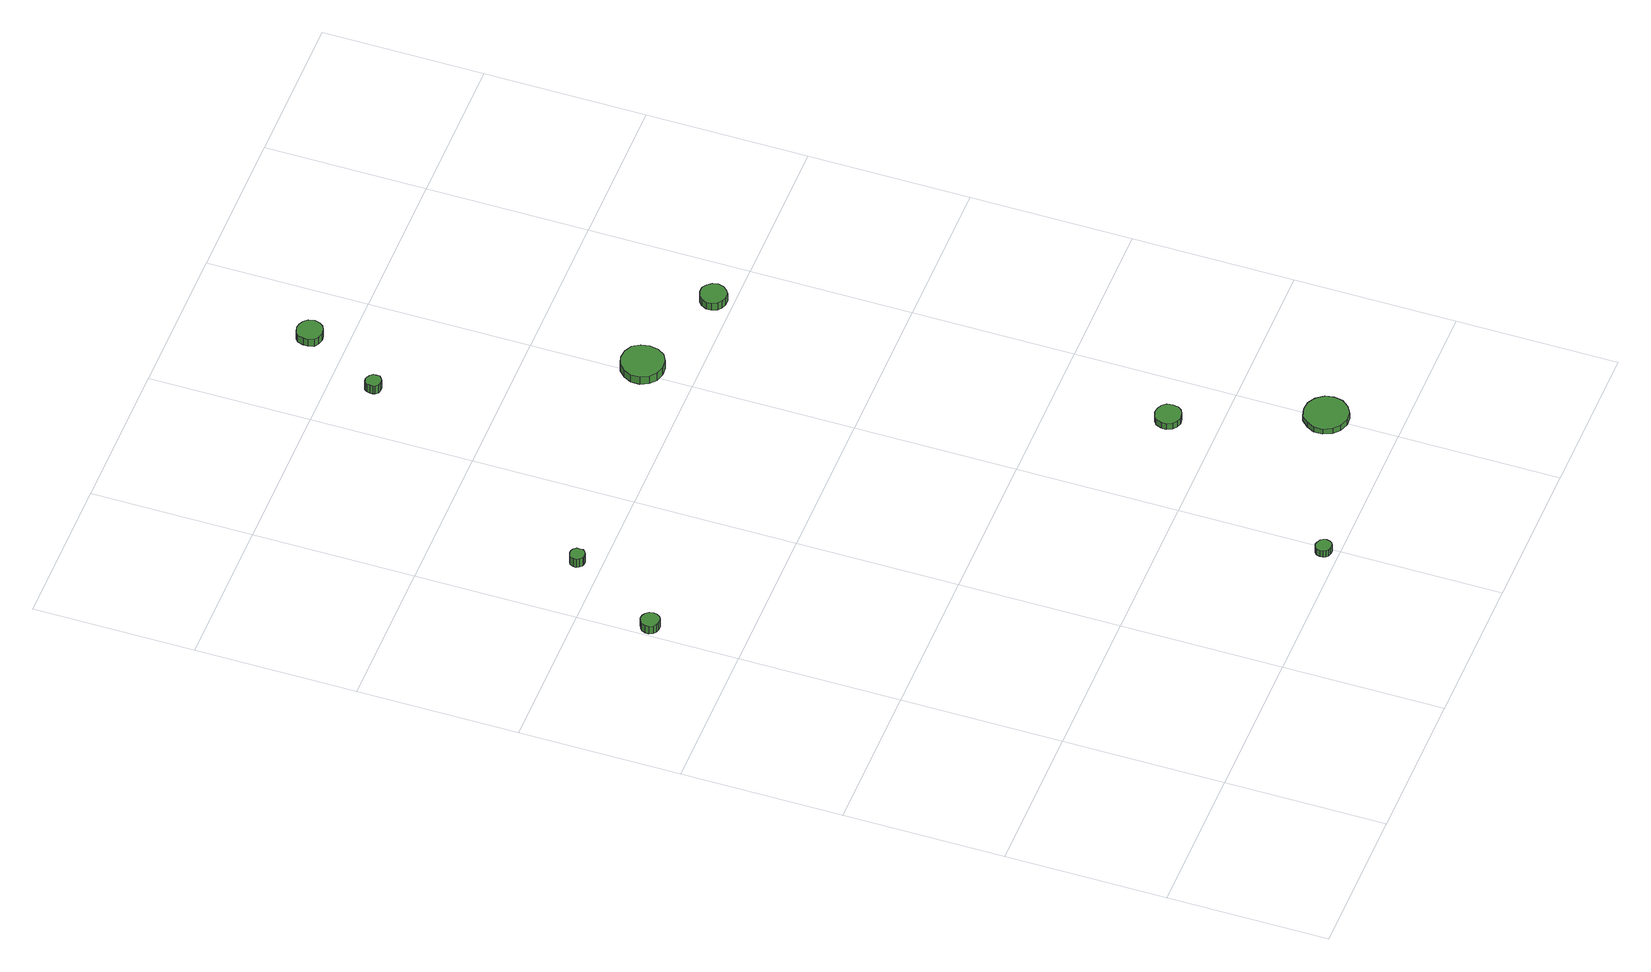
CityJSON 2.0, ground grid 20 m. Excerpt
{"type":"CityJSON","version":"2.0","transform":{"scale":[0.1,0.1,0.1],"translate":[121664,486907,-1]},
"CityObjects":{
"tree1":{"type":"SolitaryVegetationObject","attributes":{"function":"something"},"geometry":[{"type":"MultiSurface","lod":"1","boundaries":[[[0,1,2,3,4,5,6,7,8,9,10,11,12,13,14]],[[15,16,17,18,19,20,21,22,23,24,25,26,27,28,29]],[[0,29,28,1]],[[1,28,27,2]],[[2,27,26,3]],[[3,26,25,4]],[[4,25,24,5]],[[5,24,23,6]],[[6,23,22,7]],[[7,22,21,8]],[[8,21,20,9]],[[9,20,19,10]],[[10,19,18,11]],[[11,18,17,12]],[[12,17,16,13]],[[13,16,15,14]],[[14,15,29,0]]]}]},
"tree2":{"type":"SolitaryVegetationObject","attributes":{"function":"something"},"geometry":[{"type":"MultiSurface","lod":"1","boundaries":[[[30,31,32,33,34,35,36,37,38,39,40,41,42,43,44]],[[45,46,47,48,49,50,51,52,53,54,55,56,57,58,59]],[[30,59,58,31]],[[31,58,57,32]],[[32,57,56,33]],[[33,56,55,34]],[[34,55,54,35]],[[35,54,53,36]],[[36,53,52,37]],[[37,52,51,38]],[[38,51,50,39]],[[39,50,49,40]],[[40,49,48,41]],[[41,48,47,42]],[[42,47,46,43]],[[43,46,45,44]],[[44,45,59,30]]]}]},
"tree3":{"type":"SolitaryVegetationObject","attributes":{"function":"something"},"geometry":[{"type":"MultiSurface","lod":"1","boundaries":[[[60,61,62,63,64,65,66,67,68,69,70,71,72,73,74]],[[75,76,77,78,79,80,81,82,83,84,85,86,87,88,89]],[[60,89,88,61]],[[61,88,87,62]],[[62,87,86,63]],[[63,86,85,64]],[[64,85,84,65]],[[65,84,83,66]],[[66,83,82,67]],[[67,82,81,68]],[[68,81,80,69]],[[69,80,79,70]],[[70,79,78,71]],[[71,78,77,72]],[[72,77,76,73]],[[73,76,75,74]],[[74,75,89,60]]]}]},
"tree4":{"type":"SolitaryVegetationObject","attributes":{"function":"something"},"geometry":[{"type":"MultiSurface","lod":"1","boundaries":[[[90,91,92,93,94,95,96,97,98,99,100,101,102,103,104]],[[105,106,107,108,109,110,111,112,113,114,115,116,117,118,119]],[[90,119,118,91]],[[91,118,117,92]],[[92,117,116,93]],[[93,116,115,94]],[[94,115,114,95]],[[95,114,113,96]],[[96,113,112,97]],[[97,112,111,98]],[[98,111,110,99]],[[99,110,109,100]],[[100,109,108,101]],[[101,108,107,102]],[[102,107,106,103]],[[103,106,105,104]],[[104,105,119,90]]]}]},
"tree5":{"type":"SolitaryVegetationObject","attributes":{"function":"something"},"geometry":[{"type":"MultiSurface","lod":"1","boundaries":[[[120,121,122,123,124,125,126,127,128,129,130,131,132,133,134]],[[135,136,137,138,139,140,141,142,143,144,145,146,147,148,149]],[[120,149,148,121]],[[121,148,147,122]],[[122,147,146,123]],[[123,146,145,124]],[[124,145,144,125]],[[125,144,143,126]],[[126,143,142,127]],[[127,142,141,128]],[[128,141,140,129]],[[129,140,139,130]],[[130,139,138,131]],[[131,138,137,132]],[[132,137,136,133]],[[133,136,135,134]],[[134,135,149,120]]]}]},
"tree6":{"type":"SolitaryVegetationObject","attributes":{"function":"something"},"geometry":[{"type":"MultiSurface","lod":"1","boundaries":[[[150,151,152,153,154,155,156,157,158,159,160,161,162,163,164]],[[165,166,167,168,169,170,171,172,173,174,175,176,177,178,179]],[[150,179,178,151]],[[151,178,177,152]],[[152,177,176,153]],[[153,176,175,154]],[[154,175,174,155]],[[155,174,173,156]],[[156,173,172,157]],[[157,172,171,158]],[[158,171,170,159]],[[159,170,169,160]],[[160,169,168,161]],[[161,168,167,162]],[[162,167,166,163]],[[163,166,165,164]],[[164,165,179,150]]]}]},
"tree7":{"type":"SolitaryVegetationObject","attributes":{"function":"something"},"geometry":[{"type":"MultiSurface","lod":"1","boundaries":[[[180,181,182,183,184,185,186,187,188,189,190,191,192,193,194]],[[195,196,197,198,199,200,201,202,203,204,205,206,207,208,209]],[[180,209,208,181]],[[181,208,207,182]],[[182,207,206,183]],[[183,206,205,184]],[[184,205,204,185]],[[185,204,203,186]],[[186,203,202,187]],[[187,202,201,188]],[[188,201,200,189]],[[189,200,199,190]],[[190,199,198,191]],[[191,198,197,192]],[[192,197,196,193]],[[193,196,195,194]],[[194,195,209,180]]]}]},
"tree8":{"type":"SolitaryVegetationObject","attributes":{"function":"something"},"geometry":[{"type":"MultiSurface","lod":"1","boundaries":[[[210,211,212,213,214,215,216,217,218,219,220,221,222,223,224]],[[225,226,227,228,229,230,231,232,233,234,235,236,237,238,239]],[[210,239,238,211]],[[211,238,237,212]],[[212,237,236,213]],[[213,236,235,214]],[[214,235,234,215]],[[215,234,233,216]],[[216,233,232,217]],[[217,232,231,218]],[[218,231,230,219]],[[219,230,229,220]],[[220,229,228,221]],[[221,228,227,222]],[[222,227,226,223]],[[223,226,225,224]],[[224,225,239,210]]]}]},
"tree9":{"type":"SolitaryVegetationObject","attributes":{"function":"something"},"geometry":[{"type":"MultiSurface","lod":"1","boundaries":[[[240,241,242,243,244,245,246,247,248,249,250,251,252,253,254]],[[255,256,257,258,259,260,261,262,263,264,265,266,267,268,269]],[[240,269,268,241]],[[241,268,267,242]],[[242,267,266,243]],[[243,266,265,244]],[[244,265,264,245]],[[245,264,263,246]],[[246,263,262,247]],[[247,262,261,248]],[[248,261,260,249]],[[249,260,259,250]],[[250,259,258,251]],[[251,258,257,252]],[[252,257,256,253]],[[253,256,255,254]],[[254,255,269,240]]]}]}
},
"vertices":[
[26,714,18],[25,719,18],[22,723,18],[18,725,18],[13,726,18],[9,724,18],[5,721,18],[3,716,18],[3,712,18],[5,707,18],[9,704,18],[13,703,18],[18,703,18],[22,705,18],[25,709,18],[25,709,6],[22,705,6],[18,703,6],[13,703,6],[9,704,6],[5,707,6],[3,712,6],[3,716,6],[5,721,6],[9,724,6],[13,726,6],[18,725,6],[22,723,6],[25,719,6],[26,714,6],
[90,828,24],[90,832,24],[87,835,24],[84,837,24],[80,837,24],[77,836,24],[74,834,24],[72,830,24],[72,826,24],[74,823,24],[77,820,24],[80,819,24],[84,819,24],[87,821,24],[90,824,24],[90,824,11],[87,821,11],[84,819,11],[80,819,11],[77,820,11],[74,823,11],[72,826,11],[72,830,11],[74,834,11],[77,836,11],[80,837,11],[84,837,11],[87,835,11],[90,832,11],[90,828,11],
[403,18,17],[402,22,17],[400,25,17],[396,27,17],[392,28,17],[388,27,17],[385,24,17],[384,20,17],[384,16,17],[385,13,17],[388,10,17],[392,9,17],[396,9,17],[400,11,17],[402,14,17],[402,14,7],[400,11,7],[396,9,7],[392,9,7],[388,10,7],[385,13,7],[384,16,7],[384,20,7],[385,24,7],[388,27,7],[392,28,7],[396,27,7],[400,25,7],[402,22,7],[403,18,7],
[551,261,16],[550,268,16],[546,273,16],[540,276,16],[533,277,16],[527,275,16],[522,271,16],[519,264,16],[519,258,16],[522,251,16],[527,247,16],[533,245,16],[540,246,16],[546,249,16],[550,254,16],[550,254,7],[546,249,7],[540,246,7],[533,245,7],[527,247,7],[522,251,7],[519,258,7],[519,264,7],[522,271,7],[527,275,7],[533,277,7],[540,276,7],[546,273,7],[550,268,7],[551,261,7],
[279,1147,22],[279,1151,22],[276,1154,22],[273,1156,22],[269,1157,22],[265,1156,22],[262,1153,22],[261,1149,22],[261,1145,22],[262,1142,22],[265,1139,22],[269,1138,22],[273,1138,22],[276,1140,22],[279,1143,22],[279,1143,9],[276,1140,9],[273,1138,9],[269,1138,9],[265,1139,9],[262,1142,9],[261,1145,9],[261,1149,9],[262,1153,9],[265,1156,9],[269,1157,9],[273,1156,9],[276,1154,9],[279,1151,9],[279,1147,9],
[627,89,15],[625,100,15],[618,109,15],[608,115,15],[597,116,15],[586,113,15],[578,105,15],[573,95,15],[573,84,15],[578,73,15],[586,66,15],[597,62,15],[608,63,15],[618,69,15],[625,78,15],[625,78,7],[618,69,7],[608,63,7],[597,62,7],[586,66,7],[578,73,7],[573,84,7],[573,95,7],[578,105,7],[586,113,7],[597,116,7],[608,115,7],[618,109,7],[625,100,7],[627,89,7],
[435,865,18],[433,876,18],[427,885,18],[417,890,18],[406,891,18],[396,888,18],[388,880,18],[383,870,18],[383,859,18],[388,849,18],[396,842,18],[406,839,18],[417,840,18],[427,845,18],[433,854,18],[433,854,6],[427,845,6],[417,840,6],[406,839,6],[396,842,6],[388,849,6],[383,859,6],[383,870,6],[388,880,6],[396,888,6],[406,891,6],[417,890,6],[427,885,6],[433,876,6],[435,865,6],
[343,1246,18],[341,1253,18],[337,1258,18],[331,1261,18],[325,1262,18],[318,1260,18],[313,1256,18],[311,1249,18],[311,1243,18],[313,1236,18],[318,1232,18],[325,1230,18],[331,1231,18],[337,1234,18],[341,1239,18],[341,1239,7],[337,1234,7],[331,1231,7],[325,1230,7],[318,1232,7],[313,1236,7],[311,1243,7],[311,1249,7],[313,1256,7],[318,1260,7],[325,1262,7],[331,1261,7],[337,1258,7],[341,1253,7],[343,1246,7],
[559,825,16],[557,832,16],[553,837,16],[547,841,16],[540,841,16],[534,839,16],[529,835,16],[526,828,16],[526,822,16],[529,815,16],[534,811,16],[540,809,16],[547,809,16],[553,813,16],[557,818,16],[557,818,5],[553,813,5],[547,809,5],[540,809,5],[534,811,5],[529,815,5],[526,822,5],[526,828,5],[529,835,5],[534,839,5],[540,841,5],[547,841,5],[553,837,5],[557,832,5],[559,825,5]
]}
